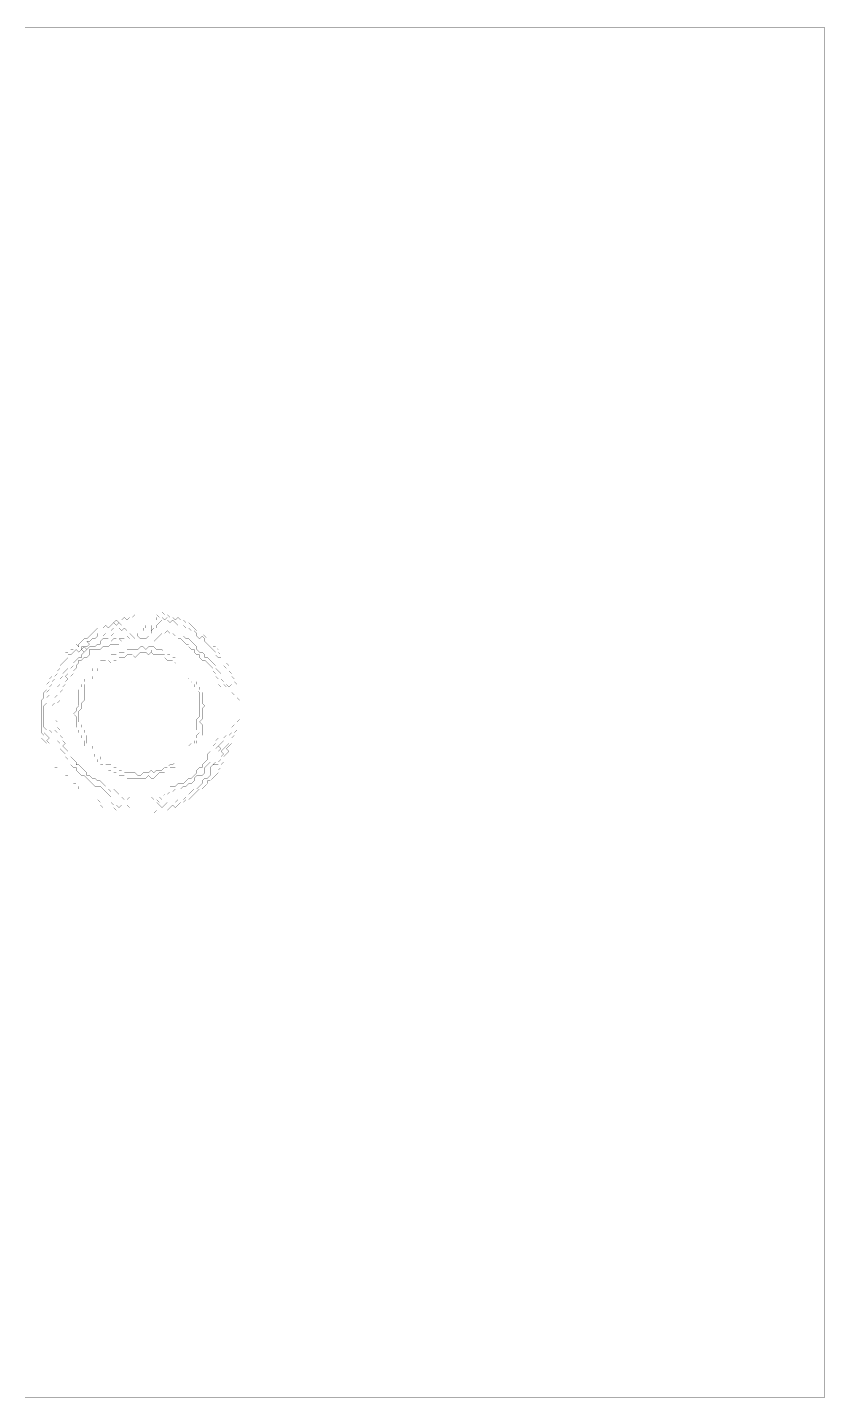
# Model space of a CAD drawing. Header units: metres. Extents: x 0 to 5017, y -5017 to 0.
# Drawn here: x 2100 to 5017, y -5017 to 0 of the extents above; entities that cross this region are included whole.
import ezdxf

# ---------------------------------------------------------------- set-up
doc = ezdxf.new("R2010")
doc.units = ezdxf.units.M
doc.layers.add('conductor', color=1, linetype='Continuous')
doc.layers.add('substrate', color=5, linetype='Continuous')

msp = doc.modelspace()

# ---------------------------------------------------------------- linework, layer by layer
at = {"layer": 'conductor', "const_width": 0.5}
for points in [[(2513.5, -2160), (2523.3, -2169.9), (2513.5, -2179.7), (2503.7, -2179.7), (2493.9, -2179.7), (2484, -2179.7), (2474.2, -2179.7), (2484, -2179.7), (2493.9, -2179.7), (2503.7, -2179.7), (2513.5, -2189.5), (2523.3, -2199.3), (2523.3, -2209.1), (2533.1, -2199.3), (2533.1, -2189.5), (2543, -2179.7), (2552.8, -2189.5), (2552.8, -2199.3), (2552.8, -2209.1), (2552.8, -2218.9), (2562.6, -2218.9), (2552.8, -2209.1), (2562.6, -2199.3), (2572.4, -2199.3), (2572.4, -2189.5), (2582.2, -2179.7), (2592, -2189.5), (2592, -2199.3), (2592, -2209.1), (2601.9, -2218.9), (2611.7, -2209.1), (2621.5, -2218.9), (2631.3, -2218.9), (2641.1, -2228.8), (2651, -2228.8), (2660.8, -2228.8), (2670.6, -2228.8), (2680.4, -2238.6), (2690.2, -2238.6), (2700, -2248.4), (2709.9, -2258.2), (2719.7, -2268), (2719.7, -2277.9), (2729.5, -2287.7), (2739.3, -2287.7), (2749.1, -2297.5), (2749.1, -2307.3), (2759, -2307.3), (2768.8, -2317.1), (2778.6, -2327), (2788.4, -2336.8), (2788.4, -2346.6), (2798.2, -2356.4), (2808.1, -2366.2), (2808.1, -2376), (2808.1, -2385.9), (2817.9, -2395.7), (2817.9, -2405.5), (2827.7, -2415.3), (2827.7, -2425.1), (2827.7, -2435), (2827.7, -2444.8), (2827.7, -2454.6), (2837.5, -2464.4), (2837.5, -2474.2), (2837.5, -2484), (2837.5, -2493.9), (2837.5, -2503.7), (2827.7, -2513.5), (2827.7, -2523.3), (2827.7, -2533.1), (2827.7, -2543), (2827.7, -2552.8), (2827.7, -2562.6), (2827.7, -2572.4), (2827.7, -2582.2), (2827.7, -2592), (2817.9, -2601.9), (2817.9, -2611.7), (2808.1, -2621.5), (2798.2, -2631.3), (2788.4, -2641.1), (2788.4, -2651), (2788.4, -2660.8), (2788.4, -2670.6), (2788.4, -2680.4), (2788.4, -2690.2), (2778.6, -2700), (2768.8, -2690.2), (2759, -2700), (2749.1, -2709.9), (2749.1, -2719.7), (2749.1, -2729.5), (2739.3, -2739.3), (2729.5, -2739.3), (2719.7, -2739.3), (2709.9, -2749.1), (2709.9, -2759), (2700, -2768.8), (2690.2, -2768.8), (2680.4, -2778.6), (2670.6, -2778.6), (2660.8, -2788.4), (2651, -2788.4), (2641.1, -2788.4), (2631.3, -2798.2), (2621.5, -2798.2), (2611.7, -2808.1), (2601.9, -2808.1), (2592, -2817.9), (2582.2, -2817.9), (2572.4, -2817.9), (2562.6, -2827.7), (2552.8, -2817.9), (2543, -2827.7), (2533.1, -2827.7), (2523.3, -2827.7), (2513.5, -2817.9), (2503.7, -2827.7), (2493.9, -2827.7), (2484, -2817.9), (2474.2, -2817.9), (2464.4, -2827.7), (2454.6, -2827.7), (2444.8, -2817.9), (2435, -2817.9), (2425.1, -2817.9), (2415.3, -2817.9), (2405.5, -2817.9), (2395.7, -2808.1), (2385.9, -2798.2), (2376, -2788.4), (2366.2, -2778.6), (2356.4, -2778.6), (2346.6, -2778.6), (2336.8, -2768.8), (2327, -2759), (2317.1, -2749.1), (2307.3, -2739.3), (2297.5, -2739.3), (2287.7, -2729.5), (2277.9, -2719.7), (2277.9, -2709.9), (2268, -2709.9), (2258.2, -2700), (2258.2, -2690.2), (2258.2, -2680.4), (2248.4, -2680.4), (2238.6, -2670.6), (2238.6, -2660.8), (2228.8, -2651), (2218.9, -2641.1), (2218.9, -2631.3), (2218.9, -2621.5), (2209.1, -2611.7), (2209.1, -2601.9), (2209.1, -2592), (2209.1, -2582.2), (2199.3, -2572.4), (2189.5, -2582.2), (2179.7, -2572.4), (2179.7, -2562.6), (2179.7, -2552.8), (2179.7, -2543), (2179.7, -2533.1), (2179.7, -2523.3), (2179.7, -2513.5), (2179.7, -2503.7), (2189.5, -2493.9), (2189.5, -2484), (2199.3, -2474.2), (2199.3, -2464.4), (2199.3, -2454.6), (2209.1, -2444.8), (2209.1, -2435), (2209.1, -2425.1), (2209.1, -2415.3), (2218.9, -2405.5), (2218.9, -2395.7), (2218.9, -2385.9), (2228.8, -2376), (2228.8, -2366.2), (2238.6, -2356.4), (2248.4, -2346.6), (2258.2, -2356.4), (2258.2, -2346.6), (2268, -2336.8), (2268, -2327), (2277.9, -2317.1), (2287.7, -2307.3), (2297.5, -2307.3), (2297.5, -2297.5), (2307.3, -2287.7), (2317.1, -2277.9), (2327, -2268), (2336.8, -2268), (2346.6, -2268), (2356.4, -2258.2), (2366.2, -2258.2), (2366.2, -2248.4), (2376, -2238.6), (2385.9, -2238.6), (2395.7, -2238.6), (2405.5, -2248.4), (2415.3, -2238.6), (2425.1, -2238.6), (2415.3, -2238.6), (2405.5, -2228.8), (2415.3, -2218.9), (2425.1, -2218.9), (2435, -2218.9), (2444.8, -2218.9), (2454.6, -2218.9), (2464.4, -2209.1), (2474.2, -2199.3), (2464.4, -2209.1), (2454.6, -2199.3), (2444.8, -2209.1), (2435, -2199.3), (2425.1, -2199.3), (2415.3, -2199.3), (2405.5, -2209.1), (2395.7, -2209.1), (2385.9, -2209.1), (2385.9, -2218.9), (2376, -2228.8), (2366.2, -2218.9), (2356.4, -2218.9), (2356.4, -2228.8), (2346.6, -2238.6), (2336.8, -2238.6), (2327, -2248.4), (2317.1, -2248.4), (2327, -2258.2), (2317.1, -2268), (2307.3, -2268), (2297.5, -2268), (2297.5, -2277.9), (2287.7, -2287.7), (2277.9, -2277.9), (2268, -2287.7), (2258.2, -2297.5), (2248.4, -2297.5), (2248.4, -2307.3), (2238.6, -2317.1), (2228.8, -2327), (2218.9, -2336.8), (2218.9, -2346.6), (2209.1, -2356.4), (2209.1, -2366.2), (2199.3, -2376), (2199.3, -2385.9), (2189.5, -2395.7), (2189.5, -2405.5), (2179.7, -2415.3), (2179.7, -2425.1), (2169.9, -2435), (2179.7, -2444.8), (2169.9, -2454.6), (2169.9, -2464.4), (2169.9, -2474.2), (2160, -2484), (2160, -2493.9), (2160, -2503.7), (2160, -2513.5), (2160, -2523.3), (2160, -2533.1), (2160, -2543), (2160, -2552.8), (2160, -2562.6), (2169.9, -2572.4), (2160, -2582.2), (2169.9, -2592), (2179.7, -2601.9), (2169.9, -2611.7), (2179.7, -2621.5), (2179.7, -2631.3), (2179.7, -2641.1), (2179.7, -2651), (2189.5, -2660.8), (2189.5, -2670.6), (2199.3, -2680.4), (2209.1, -2690.2), (2218.9, -2700), (2218.9, -2709.9), (2228.8, -2719.7), (2238.6, -2729.5), (2238.6, -2739.3), (2248.4, -2739.3), (2258.2, -2749.1), (2258.2, -2759), (2268, -2768.8), (2277.9, -2768.8), (2287.7, -2778.6), (2287.7, -2788.4), (2297.5, -2798.2), (2307.3, -2808.1), (2317.1, -2808.1), (2327, -2817.9), (2336.8, -2817.9), (2346.6, -2827.7), (2356.4, -2827.7), (2366.2, -2837.5), (2376, -2837.5), (2385.9, -2837.5), (2395.7, -2837.5), (2405.5, -2837.5), (2415.3, -2847.3), (2425.1, -2847.3), (2435, -2857.1), (2444.8, -2847.3), (2454.6, -2847.3), (2464.4, -2847.3), (2474.2, -2857.1), (2484, -2857.1), (2493.9, -2857.1), (2503.7, -2847.3), (2513.5, -2857.1), (2523.3, -2857.1), (2533.1, -2857.1), (2543, -2847.3), (2552.8, -2857.1), (2562.6, -2847.3), (2572.4, -2837.5), (2582.2, -2847.3), (2592, -2857.1), (2601.9, -2847.3), (2611.7, -2837.5), (2621.5, -2837.5), (2631.3, -2837.5), (2641.1, -2837.5), (2651, -2827.7), (2660.8, -2827.7), (2670.6, -2827.7), (2680.4, -2817.9), (2690.2, -2817.9), (2690.2, -2808.1), (2700, -2798.2), (2709.9, -2788.4), (2719.7, -2788.4), (2729.5, -2778.6), (2739.3, -2768.8), (2739.3, -2759), (2749.1, -2749.1), (2759, -2749.1), (2768.8, -2739.3), (2768.8, -2729.5), (2768.8, -2719.7), (2768.8, -2709.9), (2778.6, -2700), (2788.4, -2700), (2798.2, -2700), (2798.2, -2690.2), (2808.1, -2680.4), (2808.1, -2670.6), (2817.9, -2660.8), (2808.1, -2651), (2817.9, -2641.1), (2827.7, -2631.3), (2837.5, -2621.5), (2837.5, -2611.7), (2837.5, -2601.9), (2837.5, -2592), (2847.3, -2582.2), (2847.3, -2572.4), (2847.3, -2562.6), (2857.1, -2552.8), (2857.1, -2543), (2857.1, -2533.1), (2857.1, -2523.3), (2857.1, -2513.5), (2857.1, -2503.7), (2857.1, -2493.9), (2857.1, -2484), (2857.1, -2474.2), (2857.1, -2464.4), (2857.1, -2454.6), (2857.1, -2444.8), (2847.3, -2435), (2847.3, -2425.1), (2847.3, -2415.3), (2847.3, -2405.5), (2837.5, -2415.3), (2827.7, -2405.5), (2827.7, -2395.7), (2827.7, -2385.9), (2827.7, -2376), (2827.7, -2366.2), (2827.7, -2356.4), (2827.7, -2346.6), (2817.9, -2336.8), (2817.9, -2327), (2817.9, -2317.1), (2808.1, -2307.3), (2798.2, -2307.3), (2788.4, -2297.5), (2788.4, -2287.7), (2778.6, -2277.9), (2768.8, -2268), (2759, -2258.2), (2749.1, -2248.4), (2749.1, -2238.6), (2739.3, -2228.8), (2729.5, -2238.6), (2719.7, -2228.8), (2719.7, -2218.9), (2709.9, -2209.1), (2700, -2209.1), (2690.2, -2199.3), (2680.4, -2199.3), (2670.6, -2189.5), (2660.8, -2189.5), (2651, -2189.5), (2641.1, -2179.7), (2631.3, -2169.9), (2621.5, -2179.7), (2611.7, -2169.9), (2611.7, -2160), (2601.9, -2169.9), (2592, -2160), (2592, -2169.9), (2582.2, -2179.7), (2572.4, -2169.9), (2572.4, -2160), (2562.6, -2160), (2552.8, -2160), (2543, -2169.9), (2533.1, -2160), (2523.3, -2169.9)], [(2493.9, -2160)], [(2493.9, -2199.3)], [(2552.8, -2277.9), (2552.8, -2287.7), (2543, -2297.5), (2533.1, -2287.7), (2523.3, -2287.7), (2513.5, -2287.7), (2503.7, -2297.5), (2493.9, -2307.3), (2484, -2297.5), (2474.2, -2297.5), (2464.4, -2297.5), (2454.6, -2307.3), (2444.8, -2307.3), (2435, -2307.3), (2425.1, -2317.1), (2415.3, -2317.1), (2405.5, -2327), (2395.7, -2317.1), (2385.9, -2327), (2376, -2336.8), (2366.2, -2336.8), (2356.4, -2346.6), (2356.4, -2356.4), (2346.6, -2366.2), (2336.8, -2376), (2336.8, -2385.9), (2327, -2395.7), (2317.1, -2405.5), (2307.3, -2405.5), (2307.3, -2415.3), (2307.3, -2425.1), (2307.3, -2435), (2307.3, -2444.8), (2307.3, -2454.6), (2307.3, -2464.4), (2297.5, -2474.2), (2297.5, -2484), (2297.5, -2493.9), (2287.7, -2503.7), (2287.7, -2513.5), (2287.7, -2523.3), (2287.7, -2533.1), (2287.7, -2543), (2297.5, -2552.8), (2297.5, -2562.6), (2307.3, -2572.4), (2307.3, -2582.2), (2317.1, -2592), (2317.1, -2601.9), (2317.1, -2611.7), (2317.1, -2621.5), (2327, -2621.5), (2336.8, -2631.3), (2336.8, -2641.1), (2346.6, -2651), (2356.4, -2660.8), (2366.2, -2670.6), (2366.2, -2680.4), (2376, -2680.4), (2385.9, -2690.2), (2385.9, -2700), (2395.7, -2700), (2405.5, -2700), (2415.3, -2709.9), (2425.1, -2709.9), (2435, -2719.7), (2444.8, -2719.7), (2454.6, -2729.5), (2464.4, -2729.5), (2474.2, -2729.5), (2484, -2729.5), (2493.9, -2729.5), (2503.7, -2739.3), (2513.5, -2739.3), (2523.3, -2729.5), (2533.1, -2729.5), (2543, -2729.5), (2552.8, -2719.7), (2562.6, -2729.5), (2572.4, -2719.7), (2582.2, -2719.7), (2592, -2719.7), (2601.9, -2709.9), (2611.7, -2709.9), (2621.5, -2700), (2631.3, -2700), (2641.1, -2690.2), (2651, -2680.4), (2660.8, -2670.6), (2670.6, -2670.6), (2680.4, -2660.8), (2680.4, -2651), (2690.2, -2641.1), (2690.2, -2631.3), (2700, -2621.5), (2709.9, -2621.5), (2709.9, -2611.7), (2719.7, -2601.9), (2719.7, -2592), (2729.5, -2582.2), (2719.7, -2572.4), (2719.7, -2562.6), (2719.7, -2552.8), (2719.7, -2543), (2719.7, -2533.1), (2729.5, -2523.3), (2729.5, -2513.5), (2729.5, -2503.7), (2729.5, -2493.9), (2729.5, -2484), (2729.5, -2474.2), (2729.5, -2464.4), (2729.5, -2454.6), (2729.5, -2444.8), (2729.5, -2435), (2719.7, -2425.1), (2709.9, -2415.3), (2709.9, -2405.5), (2700, -2395.7), (2700, -2385.9), (2690.2, -2385.9), (2680.4, -2376), (2680.4, -2366.2), (2670.6, -2356.4), (2660.8, -2346.6), (2651, -2336.8), (2641.1, -2327), (2631.3, -2317.1), (2621.5, -2317.1), (2611.7, -2317.1), (2601.9, -2307.3), (2601.9, -2297.5), (2592, -2297.5), (2582.2, -2297.5), (2572.4, -2297.5), (2562.6, -2297.5), (2552.8, -2287.7)], [(2297.5, -2277.9), (2307.3, -2268), (2317.1, -2277.9), (2307.3, -2287.7)], [(2385.9, -2258.2)], [(2788.4, -2641.1), (2798.2, -2631.3), (2808.1, -2641.1), (2798.2, -2651)], [(2523.3, -2847.3), (2533.1, -2837.5), (2543, -2847.3), (2533.1, -2857.1)], [(2572.4, -2827.7), (2582.2, -2817.9), (2592, -2827.7), (2582.2, -2837.5)]]:
    msp.add_lwpolyline(points, close=True, dxfattribs=at)
at = {"layer": 'substrate', "const_width": 0.5}
msp.add_lwpolyline([(2091.3, -5017.2), (2101.1, -5017.2), (2110.9, -5017.2), (2120.8, -5017.2), (2130.6, -5017.2), (2140.4, -5017.2), (2150.2, -5017.2), (2160, -5017.2), (2169.9, -5017.2), (2179.7, -5017.2), (2189.5, -5017.2), (2199.3, -5017.2), (2209.1, -5017.2), (2218.9, -5017.2), (2228.8, -5017.2), (2238.6, -5017.2), (2248.4, -5017.2), (2258.2, -5017.2), (2268, -5017.2), (2277.9, -5017.2), (2287.7, -5017.2), (2297.5, -5017.2), (2307.3, -5017.2), (2317.1, -5017.2), (2327, -5017.2), (2336.8, -5017.2), (2346.6, -5017.2), (2356.4, -5017.2), (2366.2, -5017.2), (2376, -5017.2), (2385.9, -5017.2), (2395.7, -5017.2), (2405.5, -5017.2), (2415.3, -5017.2), (2425.1, -5017.2), (2435, -5017.2), (2444.8, -5017.2), (2454.6, -5017.2), (2464.4, -5017.2), (2474.2, -5017.2), (2484, -5017.2), (2493.9, -5017.2), (2503.7, -5017.2), (2513.5, -5017.2), (2523.3, -5017.2), (2533.1, -5017.2), (2543, -5017.2), (2552.8, -5017.2), (2562.6, -5017.2), (2572.4, -5017.2), (2582.2, -5017.2), (2592, -5017.2), (2601.9, -5017.2), (2611.7, -5017.2), (2621.5, -5017.2), (2631.3, -5017.2), (2641.1, -5017.2), (2651, -5017.2), (2660.8, -5017.2), (2670.6, -5017.2), (2680.4, -5017.2), (2690.2, -5017.2), (2700, -5017.2), (2709.9, -5017.2), (2719.7, -5017.2), (2729.5, -5017.2), (2739.3, -5017.2), (2749.1, -5017.2), (2759, -5017.2), (2768.8, -5017.2), (2778.6, -5017.2), (2788.4, -5017.2), (2798.2, -5017.2), (2808.1, -5017.2), (2817.9, -5017.2), (2827.7, -5017.2), (2837.5, -5017.2), (2847.3, -5017.2), (2857.1, -5017.2), (2867, -5017.2), (2876.8, -5017.2), (2886.6, -5017.2), (2896.4, -5017.2), (2906.2, -5017.2), (2916.1, -5017.2), (2925.9, -5017.2), (2935.7, -5017.2), (2945.5, -5017.2), (2955.3, -5017.2), (2965.1, -5017.2), (2975, -5017.2), (2984.8, -5017.2), (2994.6, -5017.2), (3004.4, -5017.2), (3014.2, -5017.2), (3024.1, -5017.2), (3033.9, -5017.2), (3043.7, -5017.2), (3053.5, -5017.2), (3063.3, -5017.2), (3073.1, -5017.2), (3083, -5017.2), (3092.8, -5017.2), (3102.6, -5017.2), (3112.4, -5017.2), (3122.2, -5017.2), (3132.1, -5017.2), (3141.9, -5017.2), (3151.7, -5017.2), (3161.5, -5017.2), (3171.3, -5017.2), (3181.1, -5017.2), (3191, -5017.2), (3200.8, -5017.2), (3210.6, -5017.2), (3220.4, -5017.2), (3230.2, -5017.2), (3240.1, -5017.2), (3249.9, -5017.2), (3259.7, -5017.2), (3269.5, -5017.2), (3279.3, -5017.2), (3289.2, -5017.2), (3299, -5017.2), (3308.8, -5017.2), (3318.6, -5017.2), (3328.4, -5017.2), (3338.2, -5017.2), (3348.1, -5017.2), (3357.9, -5017.2), (3367.7, -5017.2), (3377.5, -5017.2), (3387.3, -5017.2), (3397.2, -5017.2), (3407, -5017.2), (3416.8, -5017.2), (3426.6, -5017.2), (3436.4, -5017.2), (3446.2, -5017.2), (3456.1, -5017.2), (3465.9, -5017.2), (3475.7, -5017.2), (3485.5, -5017.2), (3495.3, -5017.2), (3505.2, -5017.2), (3515, -5017.2), (3524.8, -5017.2), (3534.6, -5017.2), (3544.4, -5017.2), (3554.2, -5017.2), (3564.1, -5017.2), (3573.9, -5017.2), (3583.7, -5017.2), (3593.5, -5017.2), (3603.3, -5017.2), (3613.2, -5017.2), (3623, -5017.2), (3632.8, -5017.2), (3642.6, -5017.2), (3652.4, -5017.2), (3662.2, -5017.2), (3672.1, -5017.2), (3681.9, -5017.2), (3691.7, -5017.2), (3701.5, -5017.2), (3711.3, -5017.2), (3721.2, -5017.2), (3731, -5017.2), (3740.8, -5017.2), (3750.6, -5017.2), (3760.4, -5017.2), (3770.2, -5017.2), (3780.1, -5017.2), (3789.9, -5017.2), (3799.7, -5017.2), (3809.5, -5017.2), (3819.3, -5017.2), (3829.2, -5017.2), (3839, -5017.2), (3848.8, -5017.2), (3858.6, -5017.2), (3868.4, -5017.2), (3878.3, -5017.2), (3888.1, -5017.2), (3897.9, -5017.2), (3907.7, -5017.2), (3917.5, -5017.2), (3927.3, -5017.2), (3937.2, -5017.2), (3947, -5017.2), (3956.8, -5017.2), (3966.6, -5017.2), (3976.4, -5017.2), (3986.3, -5017.2), (3996.1, -5017.2), (4005.9, -5017.2), (4015.7, -5017.2), (4025.5, -5017.2), (4035.3, -5017.2), (4045.2, -5017.2), (4055, -5017.2), (4064.8, -5017.2), (4074.6, -5017.2), (4084.4, -5017.2), (4094.3, -5017.2), (4104.1, -5017.2), (4113.9, -5017.2), (4123.7, -5017.2), (4133.5, -5017.2), (4143.3, -5017.2), (4153.2, -5017.2), (4163, -5017.2), (4172.8, -5017.2), (4182.6, -5017.2), (4192.4, -5017.2), (4202.3, -5017.2), (4212.1, -5017.2), (4221.9, -5017.2), (4231.7, -5017.2), (4241.5, -5017.2), (4251.3, -5017.2), (4261.2, -5017.2), (4271, -5017.2), (4280.8, -5017.2), (4290.6, -5017.2), (4300.4, -5017.2), (4310.3, -5017.2), (4320.1, -5017.2), (4329.9, -5017.2), (4339.7, -5017.2), (4349.5, -5017.2), (4359.4, -5017.2), (4369.2, -5017.2), (4379, -5017.2), (4388.8, -5017.2), (4398.6, -5017.2), (4408.4, -5017.2), (4418.3, -5017.2), (4428.1, -5017.2), (4437.9, -5017.2), (4447.7, -5017.2), (4457.5, -5017.2), (4467.4, -5017.2), (4477.2, -5017.2), (4487, -5017.2), (4496.8, -5017.2), (4506.6, -5017.2), (4516.4, -5017.2), (4526.3, -5017.2), (4536.1, -5017.2), (4545.9, -5017.2), (4555.7, -5017.2), (4565.5, -5017.2), (4575.4, -5017.2), (4585.2, -5017.2), (4595, -5017.2), (4604.8, -5017.2), (4614.6, -5017.2), (4624.4, -5017.2), (4634.3, -5017.2), (4644.1, -5017.2), (4653.9, -5017.2), (4663.7, -5017.2), (4673.5, -5017.2), (4683.4, -5017.2), (4693.2, -5017.2), (4703, -5017.2), (4712.8, -5017.2), (4722.6, -5017.2), (4732.4, -5017.2), (4742.3, -5017.2), (4752.1, -5017.2), (4761.9, -5017.2), (4771.7, -5017.2), (4781.5, -5017.2), (4791.4, -5017.2), (4801.2, -5017.2), (4811, -5017.2), (4820.8, -5017.2), (4830.6, -5017.2), (4840.5, -5017.2), (4850.3, -5017.2), (4860.1, -5017.2), (4869.9, -5017.2), (4879.7, -5017.2), (4889.5, -5017.2), (4899.4, -5017.2), (4909.2, -5017.2), (4919, -5017.2), (4928.8, -5017.2), (4938.6, -5017.2), (4948.5, -5017.2), (4958.3, -5017.2), (4968.1, -5017.2), (4977.9, -5017.2), (4987.7, -5017.2), (4997.5, -5017.2), (5007.4, -5017.2), (5017.2, -5017.2), (5017.2, -5007.4), (5017.2, -4997.5), (5017.2, -4987.7), (5017.2, -4977.9), (5017.2, -4968.1), (5017.2, -4958.3), (5017.2, -4948.5), (5017.2, -4938.6), (5017.2, -4928.8), (5017.2, -4919), (5017.2, -4909.2), (5017.2, -4899.4), (5017.2, -4889.5), (5017.2, -4879.7), (5017.2, -4869.9), (5017.2, -4860.1), (5017.2, -4850.3), (5017.2, -4840.5), (5017.2, -4830.6), (5017.2, -4820.8), (5017.2, -4811), (5017.2, -4801.2), (5017.2, -4791.4), (5017.2, -4781.5), (5017.2, -4771.7), (5017.2, -4761.9), (5017.2, -4752.1), (5017.2, -4742.3), (5017.2, -4732.4), (5017.2, -4722.6), (5017.2, -4712.8), (5017.2, -4703), (5017.2, -4693.2), (5017.2, -4683.4), (5017.2, -4673.5), (5017.2, -4663.7), (5017.2, -4653.9), (5017.2, -4644.1), (5017.2, -4634.3), (5017.2, -4624.4), (5017.2, -4614.6), (5017.2, -4604.8), (5017.2, -4595), (5017.2, -4585.2), (5017.2, -4575.4), (5017.2, -4565.5), (5017.2, -4555.7), (5017.2, -4545.9), (5017.2, -4536.1), (5017.2, -4526.3), (5017.2, -4516.4), (5017.2, -4506.6), (5017.2, -4496.8), (5017.2, -4487), (5017.2, -4477.2), (5017.2, -4467.4), (5017.2, -4457.5), (5017.2, -4447.7), (5017.2, -4437.9), (5017.2, -4428.1), (5017.2, -4418.3), (5017.2, -4408.4), (5017.2, -4398.6), (5017.2, -4388.8), (5017.2, -4379), (5017.2, -4369.2), (5017.2, -4359.4), (5017.2, -4349.5), (5017.2, -4339.7), (5017.2, -4329.9), (5017.2, -4320.1), (5017.2, -4310.3), (5017.2, -4300.4), (5017.2, -4290.6), (5017.2, -4280.8), (5017.2, -4271), (5017.2, -4261.2), (5017.2, -4251.3), (5017.2, -4241.5), (5017.2, -4231.7), (5017.2, -4221.9), (5017.2, -4212.1), (5017.2, -4202.3), (5017.2, -4192.4), (5017.2, -4182.6), (5017.2, -4172.8), (5017.2, -4163), (5017.2, -4153.2), (5017.2, -4143.3), (5017.2, -4133.5), (5017.2, -4123.7), (5017.2, -4113.9), (5017.2, -4104.1), (5017.2, -4094.3), (5017.2, -4084.4), (5017.2, -4074.6), (5017.2, -4064.8), (5017.2, -4055), (5017.2, -4045.2), (5017.2, -4035.3), (5017.2, -4025.5), (5017.2, -4015.7), (5017.2, -4005.9), (5017.2, -3996.1), (5017.2, -3986.3), (5017.2, -3976.4), (5017.2, -3966.6), (5017.2, -3956.8), (5017.2, -3947), (5017.2, -3937.2), (5017.2, -3927.3), (5017.2, -3917.5), (5017.2, -3907.7), (5017.2, -3897.9), (5017.2, -3888.1), (5017.2, -3878.3), (5017.2, -3868.4), (5017.2, -3858.6), (5017.2, -3848.8), (5017.2, -3839), (5017.2, -3829.2), (5017.2, -3819.3), (5017.2, -3809.5), (5017.2, -3799.7), (5017.2, -3789.9), (5017.2, -3780.1), (5017.2, -3770.2), (5017.2, -3760.4), (5017.2, -3750.6), (5017.2, -3740.8), (5017.2, -3731), (5017.2, -3721.2), (5017.2, -3711.3), (5017.2, -3701.5), (5017.2, -3691.7), (5017.2, -3681.9), (5017.2, -3672.1), (5017.2, -3662.2), (5017.2, -3652.4), (5017.2, -3642.6), (5017.2, -3632.8), (5017.2, -3623), (5017.2, -3613.2), (5017.2, -3603.3), (5017.2, -3593.5), (5017.2, -3583.7), (5017.2, -3573.9), (5017.2, -3564.1), (5017.2, -3554.2), (5017.2, -3544.4), (5017.2, -3534.6), (5017.2, -3524.8), (5017.2, -3515), (5017.2, -3505.2), (5017.2, -3495.3), (5017.2, -3485.5), (5017.2, -3475.7), (5017.2, -3465.9), (5017.2, -3456.1), (5017.2, -3446.2), (5017.2, -3436.4), (5017.2, -3426.6), (5017.2, -3416.8), (5017.2, -3407), (5017.2, -3397.2), (5017.2, -3387.3), (5017.2, -3377.5), (5017.2, -3367.7), (5017.2, -3357.9), (5017.2, -3348.1), (5017.2, -3338.2), (5017.2, -3328.4), (5017.2, -3318.6), (5017.2, -3308.8), (5017.2, -3299), (5017.2, -3289.2), (5017.2, -3279.3), (5017.2, -3269.5), (5017.2, -3259.7), (5017.2, -3249.9), (5017.2, -3240.1), (5017.2, -3230.2), (5017.2, -3220.4), (5017.2, -3210.6), (5017.2, -3200.8), (5017.2, -3191), (5017.2, -3181.1), (5017.2, -3171.3), (5017.2, -3161.5), (5017.2, -3151.7), (5017.2, -3141.9), (5017.2, -3132.1), (5017.2, -3122.2), (5017.2, -3112.4), (5017.2, -3102.6), (5017.2, -3092.8), (5017.2, -3083), (5017.2, -3073.1), (5017.2, -3063.3), (5017.2, -3053.5), (5017.2, -3043.7), (5017.2, -3033.9), (5017.2, -3024.1), (5017.2, -3014.2), (5017.2, -3004.4), (5017.2, -2994.6), (5017.2, -2984.8), (5017.2, -2975), (5017.2, -2965.1), (5017.2, -2955.3), (5017.2, -2945.5), (5017.2, -2935.7), (5017.2, -2925.9), (5017.2, -2916.1), (5017.2, -2906.2), (5017.2, -2896.4), (5017.2, -2886.6), (5017.2, -2876.8), (5017.2, -2867), (5017.2, -2857.1), (5017.2, -2847.3), (5017.2, -2837.5), (5017.2, -2827.7), (5017.2, -2817.9), (5017.2, -2808.1), (5017.2, -2798.2), (5017.2, -2788.4), (5017.2, -2778.6), (5017.2, -2768.8), (5017.2, -2759), (5017.2, -2749.1), (5017.2, -2739.3), (5017.2, -2729.5), (5017.2, -2719.7), (5017.2, -2709.9), (5017.2, -2700), (5017.2, -2690.2), (5017.2, -2680.4), (5017.2, -2670.6), (5017.2, -2660.8), (5017.2, -2651), (5017.2, -2641.1), (5017.2, -2631.3), (5017.2, -2621.5), (5017.2, -2611.7), (5017.2, -2601.9), (5017.2, -2592), (5017.2, -2582.2), (5017.2, -2572.4), (5017.2, -2562.6), (5017.2, -2552.8), (5017.2, -2543), (5017.2, -2533.1), (5017.2, -2523.3), (5017.2, -2513.5), (5017.2, -2503.7), (5017.2, -2493.9), (5017.2, -2484), (5017.2, -2474.2), (5017.2, -2464.4), (5017.2, -2454.6), (5017.2, -2444.8), (5017.2, -2435), (5017.2, -2425.1), (5017.2, -2415.3), (5017.2, -2405.5), (5017.2, -2395.7), (5017.2, -2385.9), (5017.2, -2376), (5017.2, -2366.2), (5017.2, -2356.4), (5017.2, -2346.6), (5017.2, -2336.8), (5017.2, -2327), (5017.2, -2317.1), (5017.2, -2307.3), (5017.2, -2297.5), (5017.2, -2287.7), (5017.2, -2277.9), (5017.2, -2268), (5017.2, -2258.2), (5017.2, -2248.4), (5017.2, -2238.6), (5017.2, -2228.8), (5017.2, -2218.9), (5017.2, -2209.1), (5017.2, -2199.3), (5017.2, -2189.5), (5017.2, -2179.7), (5017.2, -2169.9), (5017.2, -2160), (5017.2, -2150.2), (5017.2, -2140.4), (5017.2, -2130.6), (5017.2, -2120.8), (5017.2, -2110.9), (5017.2, -2101.1), (5017.2, -2091.3), (5017.2, -2081.5), (5017.2, -2071.7), (5017.2, -2061.9), (5017.2, -2052), (5017.2, -2042.2), (5017.2, -2032.4), (5017.2, -2022.6), (5017.2, -2012.8), (5017.2, -2002.9), (5017.2, -1993.1), (5017.2, -1983.3), (5017.2, -1973.5), (5017.2, -1963.7), (5017.2, -1953.9), (5017.2, -1944), (5017.2, -1934.2), (5017.2, -1924.4), (5017.2, -1914.6), (5017.2, -1904.8), (5017.2, -1894.9), (5017.2, -1885.1), (5017.2, -1875.3), (5017.2, -1865.5), (5017.2, -1855.7), (5017.2, -1845.9), (5017.2, -1836), (5017.2, -1826.2), (5017.2, -1816.4), (5017.2, -1806.6), (5017.2, -1796.8), (5017.2, -1786.9), (5017.2, -1777.1), (5017.2, -1767.3), (5017.2, -1757.5), (5017.2, -1747.7), (5017.2, -1737.8), (5017.2, -1728), (5017.2, -1718.2), (5017.2, -1708.4), (5017.2, -1698.6), (5017.2, -1688.8), (5017.2, -1678.9), (5017.2, -1669.1), (5017.2, -1659.3), (5017.2, -1649.5), (5017.2, -1639.7), (5017.2, -1629.8), (5017.2, -1620), (5017.2, -1610.2), (5017.2, -1600.4), (5017.2, -1590.6), (5017.2, -1580.8), (5017.2, -1570.9), (5017.2, -1561.1), (5017.2, -1551.3), (5017.2, -1541.5), (5017.2, -1531.7), (5017.2, -1521.8), (5017.2, -1512), (5017.2, -1502.2), (5017.2, -1492.4), (5017.2, -1482.6), (5017.2, -1472.8), (5017.2, -1462.9), (5017.2, -1453.1), (5017.2, -1443.3), (5017.2, -1433.5), (5017.2, -1423.7), (5017.2, -1413.8), (5017.2, -1404), (5017.2, -1394.2), (5017.2, -1384.4), (5017.2, -1374.6), (5017.2, -1364.8), (5017.2, -1354.9), (5017.2, -1345.1), (5017.2, -1335.3), (5017.2, -1325.5), (5017.2, -1315.7), (5017.2, -1305.8), (5017.2, -1296), (5017.2, -1286.2), (5017.2, -1276.4), (5017.2, -1266.6), (5017.2, -1256.8), (5017.2, -1246.9), (5017.2, -1237.1), (5017.2, -1227.3), (5017.2, -1217.5), (5017.2, -1207.7), (5017.2, -1197.8), (5017.2, -1188), (5017.2, -1178.2), (5017.2, -1168.4), (5017.2, -1158.6), (5017.2, -1148.7), (5017.2, -1138.9), (5017.2, -1129.1), (5017.2, -1119.3), (5017.2, -1109.5), (5017.2, -1099.7), (5017.2, -1089.8), (5017.2, -1080), (5017.2, -1070.2), (5017.2, -1060.4), (5017.2, -1050.6), (5017.2, -1040.7), (5017.2, -1030.9), (5017.2, -1021.1), (5017.2, -1011.3), (5017.2, -1001.5), (5017.2, -991.7), (5017.2, -981.8), (5017.2, -972), (5017.2, -962.2), (5017.2, -952.4), (5017.2, -942.6), (5017.2, -932.7), (5017.2, -922.9), (5017.2, -913.1), (5017.2, -903.3), (5017.2, -893.5), (5017.2, -883.7), (5017.2, -873.8), (5017.2, -864), (5017.2, -854.2), (5017.2, -844.4), (5017.2, -834.6), (5017.2, -824.7), (5017.2, -814.9), (5017.2, -805.1), (5017.2, -795.3), (5017.2, -785.5), (5017.2, -775.7), (5017.2, -765.8), (5017.2, -756), (5017.2, -746.2), (5017.2, -736.4), (5017.2, -726.6), (5017.2, -716.7), (5017.2, -706.9), (5017.2, -697.1), (5017.2, -687.3), (5017.2, -677.5), (5017.2, -667.6), (5017.2, -657.8), (5017.2, -648), (5017.2, -638.2), (5017.2, -628.4), (5017.2, -618.6), (5017.2, -608.7), (5017.2, -598.9), (5017.2, -589.1), (5017.2, -579.3), (5017.2, -569.5), (5017.2, -559.6), (5017.2, -549.8), (5017.2, -540), (5017.2, -530.2), (5017.2, -520.4), (5017.2, -510.6), (5017.2, -500.7), (5017.2, -490.9), (5017.2, -481.1), (5017.2, -471.3), (5017.2, -461.5), (5017.2, -451.6), (5017.2, -441.8), (5017.2, -432), (5017.2, -422.2), (5017.2, -412.4), (5017.2, -402.6), (5017.2, -392.7), (5017.2, -382.9), (5017.2, -373.1), (5017.2, -363.3), (5017.2, -353.5), (5017.2, -343.6), (5017.2, -333.8), (5017.2, -324), (5017.2, -314.2), (5017.2, -304.4), (5017.2, -294.6), (5017.2, -284.7), (5017.2, -274.9), (5017.2, -265.1), (5017.2, -255.3), (5017.2, -245.5), (5017.2, -235.6), (5017.2, -225.8), (5017.2, -216), (5017.2, -206.2), (5017.2, -196.4), (5017.2, -186.5), (5017.2, -176.7), (5017.2, -166.9), (5017.2, -157.1), (5017.2, -147.3), (5017.2, -137.5), (5017.2, -127.6), (5017.2, -117.8), (5017.2, -108), (5017.2, -98.2), (5017.2, -88.4), (5017.2, -78.5), (5017.2, -68.7), (5017.2, -58.9), (5017.2, -49.1), (5017.2, -39.3), (5017.2, -29.5), (5017.2, -19.6), (5017.2, -9.8), (5017.2, 0), (5007.4, 0), (4997.5, 0), (4987.7, 0), (4977.9, 0), (4968.1, 0), (4958.3, 0), (4948.5, 0), (4938.6, 0), (4928.8, 0), (4919, 0), (4909.2, 0), (4899.4, 0), (4889.5, 0), (4879.7, 0), (4869.9, 0), (4860.1, 0), (4850.3, 0), (4840.5, 0), (4830.6, 0), (4820.8, 0), (4811, 0), (4801.2, 0), (4791.4, 0), (4781.5, 0), (4771.7, 0), (4761.9, 0), (4752.1, 0), (4742.3, 0), (4732.4, 0), (4722.6, 0), (4712.8, 0), (4703, 0), (4693.2, 0), (4683.4, 0), (4673.5, 0), (4663.7, 0), (4653.9, 0), (4644.1, 0), (4634.3, 0), (4624.4, 0), (4614.6, 0), (4604.8, 0), (4595, 0), (4585.2, 0), (4575.4, 0), (4565.5, 0), (4555.7, 0), (4545.9, 0), (4536.1, 0), (4526.3, 0), (4516.4, 0), (4506.6, 0), (4496.8, 0), (4487, 0), (4477.2, 0), (4467.4, 0), (4457.5, 0), (4447.7, 0), (4437.9, 0), (4428.1, 0), (4418.3, 0), (4408.4, 0), (4398.6, 0), (4388.8, 0), (4379, 0), (4369.2, 0), (4359.4, 0), (4349.5, 0), (4339.7, 0), (4329.9, 0), (4320.1, 0), (4310.3, 0), (4300.4, 0), (4290.6, 0), (4280.8, 0), (4271, 0), (4261.2, 0), (4251.3, 0), (4241.5, 0), (4231.7, 0), (4221.9, 0), (4212.1, 0), (4202.3, 0), (4192.4, 0), (4182.6, 0), (4172.8, 0), (4163, 0), (4153.2, 0), (4143.3, 0), (4133.5, 0), (4123.7, 0), (4113.9, 0), (4104.1, 0), (4094.3, 0), (4084.4, 0), (4074.6, 0), (4064.8, 0), (4055, 0), (4045.2, 0), (4035.3, 0), (4025.5, 0), (4015.7, 0), (4005.9, 0), (3996.1, 0), (3986.3, 0), (3976.4, 0), (3966.6, 0), (3956.8, 0), (3947, 0), (3937.2, 0), (3927.3, 0), (3917.5, 0), (3907.7, 0), (3897.9, 0), (3888.1, 0), (3878.3, 0), (3868.4, 0), (3858.6, 0), (3848.8, 0), (3839, 0), (3829.2, 0), (3819.3, 0), (3809.5, 0), (3799.7, 0), (3789.9, 0), (3780.1, 0), (3770.2, 0), (3760.4, 0), (3750.6, 0), (3740.8, 0), (3731, 0), (3721.2, 0), (3711.3, 0), (3701.5, 0), (3691.7, 0), (3681.9, 0), (3672.1, 0), (3662.2, 0), (3652.4, 0), (3642.6, 0), (3632.8, 0), (3623, 0), (3613.2, 0), (3603.3, 0), (3593.5, 0), (3583.7, 0), (3573.9, 0), (3564.1, 0), (3554.2, 0), (3544.4, 0), (3534.6, 0), (3524.8, 0), (3515, 0), (3505.2, 0), (3495.3, 0), (3485.5, 0), (3475.7, 0), (3465.9, 0), (3456.1, 0), (3446.2, 0), (3436.4, 0), (3426.6, 0), (3416.8, 0), (3407, 0), (3397.2, 0), (3387.3, 0), (3377.5, 0), (3367.7, 0), (3357.9, 0), (3348.1, 0), (3338.2, 0), (3328.4, 0), (3318.6, 0), (3308.8, 0), (3299, 0), (3289.2, 0), (3279.3, 0), (3269.5, 0), (3259.7, 0), (3249.9, 0), (3240.1, 0), (3230.2, 0), (3220.4, 0), (3210.6, 0), (3200.8, 0), (3191, 0), (3181.1, 0), (3171.3, 0), (3161.5, 0), (3151.7, 0), (3141.9, 0), (3132.1, 0), (3122.2, 0), (3112.4, 0), (3102.6, 0), (3092.8, 0), (3083, 0), (3073.1, 0), (3063.3, 0), (3053.5, 0), (3043.7, 0), (3033.9, 0), (3024.1, 0), (3014.2, 0), (3004.4, 0), (2994.6, 0), (2984.8, 0), (2975, 0), (2965.1, 0), (2955.3, 0), (2945.5, 0), (2935.7, 0), (2925.9, 0), (2916.1, 0), (2906.2, 0), (2896.4, 0), (2886.6, 0), (2876.8, 0), (2867, 0), (2857.1, 0), (2847.3, 0), (2837.5, 0), (2827.7, 0), (2817.9, 0), (2808.1, 0), (2798.2, 0), (2788.4, 0), (2778.6, 0), (2768.8, 0), (2759, 0), (2749.1, 0), (2739.3, 0), (2729.5, 0), (2719.7, 0), (2709.9, 0), (2700, 0), (2690.2, 0), (2680.4, 0), (2670.6, 0), (2660.8, 0), (2651, 0), (2641.1, 0), (2631.3, 0), (2621.5, 0), (2611.7, 0), (2601.9, 0), (2592, 0), (2582.2, 0), (2572.4, 0), (2562.6, 0), (2552.8, 0), (2543, 0), (2533.1, 0), (2523.3, 0), (2513.5, 0), (2503.7, 0), (2493.9, 0), (2484, 0), (2474.2, 0), (2464.4, 0), (2454.6, 0), (2444.8, 0), (2435, 0), (2425.1, 0), (2415.3, 0), (2405.5, 0), (2395.7, 0), (2385.9, 0), (2376, 0), (2366.2, 0), (2356.4, 0), (2346.6, 0), (2336.8, 0), (2327, 0), (2317.1, 0), (2307.3, 0), (2297.5, 0), (2287.7, 0), (2277.9, 0), (2268, 0), (2258.2, 0), (2248.4, 0), (2238.6, 0), (2228.8, 0), (2218.9, 0), (2209.1, 0), (2199.3, 0), (2189.5, 0), (2179.7, 0), (2169.9, 0), (2160, 0), (2150.2, 0), (2140.4, 0), (2130.6, 0), (2120.8, 0), (2110.9, 0), (2101.1, 0), (2091.3, 0)], dxfattribs=at)
for points in [[(2523.3, -2150.2), (2533.1, -2140.4), (2543, -2150.2), (2552.8, -2150.2), (2562.6, -2150.2), (2572.4, -2150.2), (2582.2, -2160), (2582.2, -2150.2), (2592, -2140.4), (2601.9, -2150.2), (2611.7, -2150.2), (2621.5, -2160), (2631.3, -2160), (2641.1, -2169.9), (2651, -2160), (2660.8, -2169.9), (2670.6, -2169.9), (2680.4, -2179.7), (2690.2, -2179.7), (2700, -2189.5), (2709.9, -2199.3), (2719.7, -2209.1), (2729.5, -2209.1), (2739.3, -2218.9), (2749.1, -2228.8), (2759, -2238.6), (2768.8, -2248.4), (2778.6, -2258.2), (2778.6, -2268), (2788.4, -2268), (2798.2, -2277.9), (2798.2, -2287.7), (2808.1, -2297.5), (2817.9, -2307.3), (2827.7, -2317.1), (2827.7, -2327), (2837.5, -2336.8), (2837.5, -2346.6), (2837.5, -2356.4), (2847.3, -2366.2), (2847.3, -2376), (2857.1, -2385.9), (2857.1, -2395.7), (2867, -2405.5), (2867, -2415.3), (2867, -2425.1), (2867, -2435), (2867, -2444.8), (2867, -2454.6), (2876.8, -2464.4), (2876.8, -2474.2), (2876.8, -2484), (2876.8, -2493.9), (2876.8, -2503.7), (2876.8, -2513.5), (2876.8, -2523.3), (2876.8, -2533.1), (2867, -2543), (2867, -2552.8), (2867, -2562.6), (2867, -2572.4), (2857.1, -2582.2), (2857.1, -2592), (2847.3, -2601.9), (2847.3, -2611.7), (2847.3, -2621.5), (2837.5, -2631.3), (2827.7, -2641.1), (2837.5, -2651), (2827.7, -2660.8), (2817.9, -2670.6), (2817.9, -2680.4), (2817.9, -2690.2), (2808.1, -2700), (2808.1, -2709.9), (2798.2, -2719.7), (2798.2, -2729.5), (2788.4, -2739.3), (2778.6, -2749.1), (2768.8, -2759), (2759, -2759), (2759, -2768.8), (2749.1, -2778.6), (2739.3, -2788.4), (2729.5, -2788.4), (2719.7, -2798.2), (2709.9, -2808.1), (2700, -2817.9), (2690.2, -2827.7), (2680.4, -2827.7), (2670.6, -2837.5), (2660.8, -2837.5), (2651, -2847.3), (2641.1, -2857.1), (2631.3, -2847.3), (2621.5, -2857.1), (2611.7, -2867), (2601.9, -2867), (2592, -2867), (2582.2, -2867), (2572.4, -2867), (2562.6, -2876.8), (2552.8, -2867), (2543, -2867), (2533.1, -2867), (2523.3, -2867), (2513.5, -2867), (2503.7, -2867), (2493.9, -2867), (2484, -2867), (2474.2, -2867), (2464.4, -2867), (2454.6, -2867), (2444.8, -2867), (2435, -2867), (2425.1, -2867), (2415.3, -2857.1), (2405.5, -2857.1), (2395.7, -2857.1), (2385.9, -2857.1), (2376, -2857.1), (2366.2, -2847.3), (2356.4, -2847.3), (2346.6, -2837.5), (2336.8, -2837.5), (2327, -2827.7), (2317.1, -2827.7), (2307.3, -2817.9), (2297.5, -2808.1), (2287.7, -2798.2), (2277.9, -2788.4), (2268, -2788.4), (2258.2, -2778.6), (2248.4, -2768.8), (2248.4, -2759), (2238.6, -2749.1), (2228.8, -2739.3), (2218.9, -2729.5), (2209.1, -2719.7), (2209.1, -2709.9), (2199.3, -2709.9), (2189.5, -2700), (2189.5, -2690.2), (2179.7, -2680.4), (2179.7, -2670.6), (2169.9, -2660.8), (2169.9, -2651), (2169.9, -2641.1), (2169.9, -2631.3), (2169.9, -2621.5), (2160, -2611.7), (2150.2, -2601.9), (2160, -2592), (2150.2, -2582.2), (2150.2, -2572.4), (2150.2, -2562.6), (2150.2, -2552.8), (2150.2, -2543), (2150.2, -2533.1), (2150.2, -2523.3), (2150.2, -2513.5), (2150.2, -2503.7), (2150.2, -2493.9), (2150.2, -2484), (2150.2, -2474.2), (2150.2, -2464.4), (2160, -2454.6), (2160, -2444.8), (2160, -2435), (2169.9, -2425.1), (2169.9, -2415.3), (2169.9, -2405.5), (2179.7, -2395.7), (2179.7, -2385.9), (2189.5, -2376), (2189.5, -2366.2), (2189.5, -2356.4), (2199.3, -2346.6), (2209.1, -2336.8), (2209.1, -2327), (2218.9, -2317.1), (2228.8, -2307.3), (2228.8, -2297.5), (2238.6, -2287.7), (2248.4, -2287.7), (2258.2, -2277.9), (2268, -2277.9), (2268, -2268), (2277.9, -2258.2), (2287.7, -2268), (2287.7, -2258.2), (2297.5, -2248.4), (2307.3, -2238.6), (2317.1, -2238.6), (2327, -2228.8), (2336.8, -2218.9), (2346.6, -2209.1), (2356.4, -2199.3), (2366.2, -2199.3), (2376, -2199.3), (2385.9, -2189.5), (2395.7, -2199.3), (2405.5, -2189.5), (2415.3, -2179.7), (2425.1, -2189.5), (2435, -2179.7), (2444.8, -2189.5), (2444.8, -2179.7), (2444.8, -2169.9), (2454.6, -2160), (2464.4, -2169.9), (2474.2, -2160), (2484, -2160), (2493.9, -2150.2), (2503.7, -2160), (2513.5, -2150.2)], [(2415.3, -2179.7), (2425.1, -2169.9), (2435, -2179.7), (2425.1, -2189.5)], [(2484, -2199.3)], [(2474.2, -2218.9), (2464.4, -2228.8), (2454.6, -2238.6), (2444.8, -2238.6), (2435, -2238.6), (2444.8, -2248.4), (2435, -2258.2), (2425.1, -2258.2), (2415.3, -2258.2), (2405.5, -2258.2), (2395.7, -2268), (2385.9, -2268), (2376, -2268), (2366.2, -2277.9), (2356.4, -2277.9), (2346.6, -2277.9), (2336.8, -2277.9), (2327, -2277.9), (2327, -2287.7), (2327, -2297.5), (2317.1, -2307.3), (2307.3, -2307.3), (2297.5, -2317.1), (2287.7, -2317.1), (2287.7, -2327), (2277.9, -2336.8), (2277.9, -2346.6), (2268, -2356.4), (2268, -2366.2), (2258.2, -2376), (2248.4, -2366.2), (2238.6, -2376), (2248.4, -2385.9), (2238.6, -2395.7), (2238.6, -2405.5), (2228.8, -2415.3), (2228.8, -2425.1), (2218.9, -2435), (2218.9, -2444.8), (2218.9, -2454.6), (2218.9, -2464.4), (2209.1, -2474.2), (2209.1, -2484), (2209.1, -2493.9), (2209.1, -2503.7), (2209.1, -2513.5), (2199.3, -2523.3), (2189.5, -2513.5), (2199.3, -2523.3), (2199.3, -2533.1), (2209.1, -2543), (2209.1, -2552.8), (2209.1, -2562.6), (2218.9, -2572.4), (2218.9, -2582.2), (2218.9, -2592), (2228.8, -2601.9), (2228.8, -2611.7), (2238.6, -2621.5), (2228.8, -2631.3), (2238.6, -2641.1), (2248.4, -2651), (2248.4, -2660.8), (2248.4, -2670.6), (2258.2, -2670.6), (2268, -2680.4), (2277.9, -2690.2), (2277.9, -2700), (2287.7, -2700), (2297.5, -2709.9), (2307.3, -2719.7), (2317.1, -2729.5), (2317.1, -2739.3), (2327, -2739.3), (2336.8, -2749.1), (2346.6, -2749.1), (2356.4, -2759), (2366.2, -2759), (2376, -2768.8), (2385.9, -2778.6), (2385.9, -2788.4), (2395.7, -2788.4), (2405.5, -2798.2), (2415.3, -2788.4), (2425.1, -2798.2), (2435, -2808.1), (2444.8, -2808.1), (2454.6, -2808.1), (2464.4, -2808.1), (2474.2, -2808.1), (2484, -2808.1), (2493.9, -2808.1), (2503.7, -2808.1), (2513.5, -2808.1), (2523.3, -2808.1), (2533.1, -2808.1), (2543, -2808.1), (2552.8, -2808.1), (2562.6, -2808.1), (2572.4, -2808.1), (2582.2, -2798.2), (2592, -2798.2), (2601.9, -2798.2), (2611.7, -2788.4), (2621.5, -2778.6), (2631.3, -2778.6), (2641.1, -2778.6), (2651, -2768.8), (2660.8, -2768.8), (2670.6, -2768.8), (2680.4, -2759), (2690.2, -2749.1), (2700, -2749.1), (2709.9, -2739.3), (2719.7, -2729.5), (2719.7, -2719.7), (2729.5, -2709.9), (2739.3, -2709.9), (2739.3, -2700), (2749.1, -2690.2), (2759, -2680.4), (2759, -2670.6), (2759, -2660.8), (2768.8, -2651), (2778.6, -2660.8), (2778.6, -2670.6), (2778.6, -2660.8), (2778.6, -2651), (2778.6, -2641.1), (2778.6, -2631.3), (2788.4, -2621.5), (2788.4, -2611.7), (2798.2, -2601.9), (2798.2, -2592), (2808.1, -2582.2), (2808.1, -2572.4), (2808.1, -2562.6), (2817.9, -2552.8), (2817.9, -2543), (2817.9, -2533.1), (2817.9, -2523.3), (2817.9, -2513.5), (2817.9, -2503.7), (2817.9, -2493.9), (2817.9, -2484), (2817.9, -2474.2), (2817.9, -2464.4), (2808.1, -2454.6), (2808.1, -2444.8), (2808.1, -2435), (2808.1, -2425.1), (2808.1, -2415.3), (2798.2, -2405.5), (2798.2, -2395.7), (2798.2, -2385.9), (2788.4, -2376), (2788.4, -2366.2), (2778.6, -2356.4), (2778.6, -2346.6), (2768.8, -2336.8), (2759, -2327), (2749.1, -2317.1), (2739.3, -2317.1), (2729.5, -2307.3), (2729.5, -2297.5), (2719.7, -2297.5), (2709.9, -2287.7), (2709.9, -2277.9), (2700, -2277.9), (2690.2, -2268), (2690.2, -2258.2), (2680.4, -2258.2), (2670.6, -2248.4), (2660.8, -2238.6), (2651, -2238.6), (2641.1, -2248.4), (2631.3, -2238.6), (2621.5, -2228.8), (2611.7, -2228.8), (2601.9, -2228.8), (2592, -2218.9), (2582.2, -2228.8), (2572.4, -2218.9), (2582.2, -2228.8), (2572.4, -2238.6), (2562.6, -2248.4), (2552.8, -2238.6), (2543, -2228.8), (2533.1, -2238.6), (2523.3, -2238.6), (2513.5, -2238.6), (2503.7, -2228.8), (2513.5, -2218.9), (2503.7, -2218.9), (2503.7, -2228.8), (2493.9, -2238.6), (2484, -2228.8)], [(2464.4, -2228.8), (2474.2, -2218.9), (2484, -2228.8), (2474.2, -2238.6)], [(2503.7, -2277.9), (2513.5, -2268), (2523.3, -2268), (2533.1, -2277.9), (2543, -2268), (2552.8, -2268), (2562.6, -2268), (2572.4, -2277.9), (2582.2, -2277.9), (2592, -2277.9), (2601.9, -2287.7), (2611.7, -2297.5), (2621.5, -2297.5), (2631.3, -2307.3), (2641.1, -2307.3), (2651, -2317.1), (2660.8, -2327), (2660.8, -2336.8), (2670.6, -2346.6), (2680.4, -2346.6), (2690.2, -2356.4), (2690.2, -2366.2), (2700, -2376), (2709.9, -2385.9), (2719.7, -2395.7), (2719.7, -2405.5), (2729.5, -2415.3), (2729.5, -2425.1), (2739.3, -2435), (2739.3, -2444.8), (2739.3, -2454.6), (2739.3, -2464.4), (2739.3, -2474.2), (2749.1, -2484), (2739.3, -2493.9), (2739.3, -2503.7), (2739.3, -2513.5), (2739.3, -2523.3), (2739.3, -2533.1), (2729.5, -2543), (2739.3, -2552.8), (2739.3, -2562.6), (2739.3, -2572.4), (2739.3, -2582.2), (2739.3, -2592), (2729.5, -2601.9), (2719.7, -2611.7), (2719.7, -2621.5), (2709.9, -2631.3), (2700, -2631.3), (2700, -2641.1), (2690.2, -2651), (2690.2, -2660.8), (2680.4, -2670.6), (2670.6, -2680.4), (2660.8, -2690.2), (2651, -2700), (2641.1, -2709.9), (2631.3, -2709.9), (2621.5, -2709.9), (2611.7, -2719.7), (2601.9, -2729.5), (2592, -2729.5), (2582.2, -2729.5), (2572.4, -2739.3), (2562.6, -2749.1), (2552.8, -2749.1), (2543, -2739.3), (2533.1, -2749.1), (2523.3, -2749.1), (2513.5, -2749.1), (2503.7, -2749.1), (2493.9, -2749.1), (2484, -2749.1), (2474.2, -2749.1), (2464.4, -2749.1), (2454.6, -2739.3), (2444.8, -2739.3), (2435, -2739.3), (2425.1, -2729.5), (2415.3, -2729.5), (2405.5, -2719.7), (2395.7, -2719.7), (2385.9, -2709.9), (2376, -2700), (2366.2, -2700), (2356.4, -2690.2), (2356.4, -2680.4), (2346.6, -2670.6), (2346.6, -2660.8), (2336.8, -2660.8), (2327, -2651), (2317.1, -2641.1), (2307.3, -2631.3), (2307.3, -2621.5), (2307.3, -2611.7), (2297.5, -2601.9), (2297.5, -2592), (2287.7, -2582.2), (2287.7, -2572.4), (2277.9, -2562.6), (2277.9, -2552.8), (2277.9, -2543), (2277.9, -2533.1), (2277.9, -2523.3), (2268, -2513.5), (2277.9, -2503.7), (2277.9, -2493.9), (2287.7, -2484), (2287.7, -2474.2), (2287.7, -2464.4), (2287.7, -2454.6), (2287.7, -2444.8), (2287.7, -2435), (2287.7, -2425.1), (2297.5, -2415.3), (2297.5, -2405.5), (2307.3, -2395.7), (2307.3, -2385.9), (2317.1, -2376), (2327, -2366.2), (2336.8, -2356.4), (2336.8, -2346.6), (2346.6, -2336.8), (2356.4, -2327), (2366.2, -2317.1), (2376, -2317.1), (2385.9, -2317.1), (2395.7, -2307.3), (2405.5, -2297.5), (2415.3, -2297.5), (2425.1, -2297.5), (2435, -2287.7), (2444.8, -2287.7), (2454.6, -2287.7), (2464.4, -2277.9), (2474.2, -2277.9), (2484, -2277.9), (2493.9, -2277.9)], [(2189.5, -2552.8)]]:
    msp.add_lwpolyline(points, close=True, dxfattribs=at)

doc.saveas('drawing.dxf')
